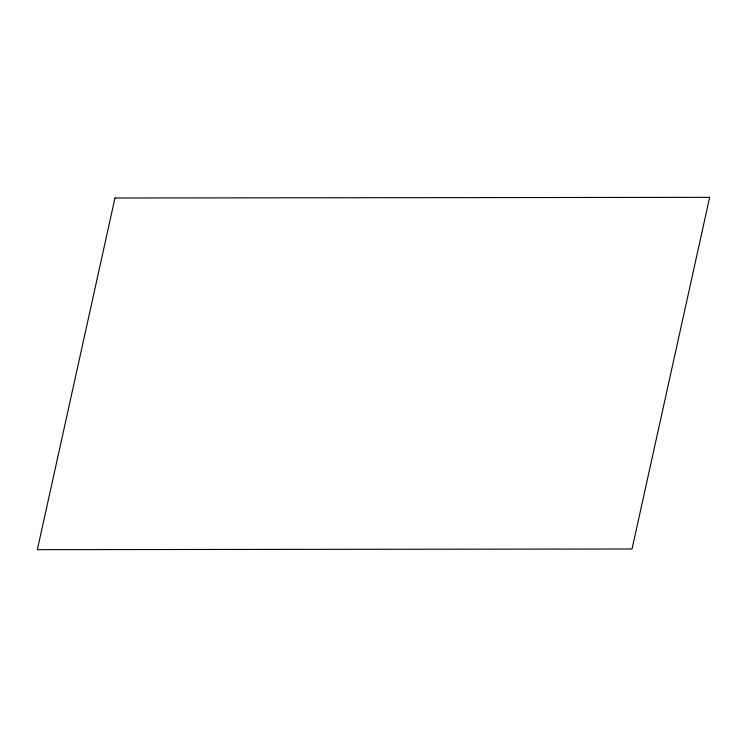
<?xml version="1.0" encoding="UTF-8"?>
<svg xmlns="http://www.w3.org/2000/svg" width="747" height="747" viewBox="0 0 747 747"><rect width="100%" height="100%" fill="white"/><g stroke="black" fill="none" stroke-linecap="round" stroke-linejoin="round"><path stroke-width="1.12" d="M114.963 198.002L37.35 549.661L632.037 548.998L709.65 197.339L114.963 198.002"/></g></svg>
